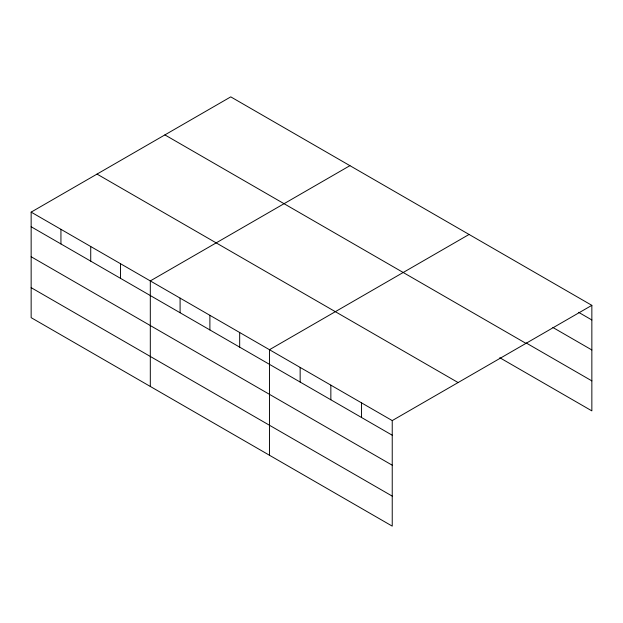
<?xml version="1.0" encoding="UTF-8"?>
<svg xmlns="http://www.w3.org/2000/svg" width="623" height="623" viewBox="0 0 623 623"><rect width="100%" height="100%" fill="white"/><g stroke="black" fill="none" stroke-linecap="round" stroke-linejoin="round"><path stroke-width="0.93" d="M392.233 465.217L392.233 420.587L31.15 212.124L31.15 317.66L392.233 526.131L392.233 465.217L31.15 256.754M499.771 357.719L591.85 410.876L591.85 305.34L230.767 96.869L31.15 212.124M349.924 165.663L150.307 280.918L150.307 386.455M469.08 234.458L269.463 349.713L269.463 455.249M392.233 420.587L591.85 305.34M578.58 312.31L591.85 319.973M552.866 327.464L591.85 349.97M526.318 343.047L591.85 380.879M164.893 134.903L525.976 343.374M97.024 174.09L458.107 382.561M31.15 226.749L392.233 435.22M31.15 287.662L392.233 496.126M361.542 402.871L361.542 417.503M330.852 385.146L330.852 399.779M300.154 367.43L300.154 382.063M239.676 332.511L239.676 347.143M209.889 315.316L209.889 329.941M180.094 298.113L180.094 312.746M120.519 263.716L120.519 278.349M90.732 246.521L90.732 261.146M60.937 229.319L60.937 243.951"/></g></svg>
